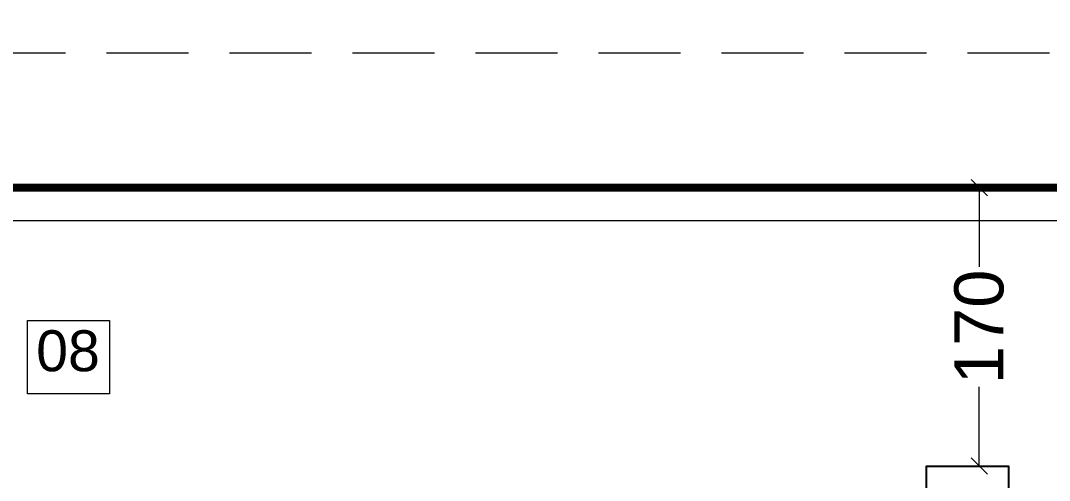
# Model space of a CAD drawing. Header units: inches. Extents: x -114 to 635, y -137 to 57.
# Drawn here: x -52.08 to -45.8, y 33.07 to 35.88 of the extents above; entities that cross this region are included whole.
import ezdxf

# ---------------------------------------------------------------- set-up
doc = ezdxf.new("R2010")
doc.units = ezdxf.units.IN
doc.header["$MEASUREMENT"] = 0
doc.header["$PDMODE"] = 98
doc.linetypes.add('DASHED', pattern=[0.75, 0.5, -0.25])
doc.linetypes.add('HIDDEN', pattern=[0.375, 0.25, -0.125])
doc.layers.get('0').update_dxf_attribs({"lineweight": 5})
doc.layers.get('Defpoints').update_dxf_attribs({"lineweight": 5})
for name, color, linetype, lineweight in [('BOUNDARY WALL', 3, 'Continuous', 18), ('DIM-OUT', 3, 'Continuous', 13), ('GENERAL TEXT', 4, 'Continuous', 5), ('PLOT LIMIT', 1, 'Continuous', 5), ('ROOF LINE 2', 244, 'Continuous', 25)]:
    doc.layers.add(name, color=color, linetype=linetype, lineweight=lineweight)
doc.styles.add('Arial', font='arial.ttf')
doc.styles.get("Standard").update_dxf_attribs({"font": 'arial.ttf'})
doc.dimstyles.new('SITE RASH', dxfattribs={"dimtxt": 0.3, "dimasz": 0.1, "dimexe": 0, "dimexo": 0, "dimgap": 0.05, "dimtad": 0, "dimdec": 0, "dimlfac": 100, "dimzin": 0, "dimdsep": 46, "dimtxsty": 'Arial', "dimblk": 'OBLIQUE', "dimcen": 0.05, "dimclrd": 256, "dimclre": 256, "dimclrt": 256, "dimadec": 0, "dimazin": 0, "dimtfac": 10, "dimtdec": 0, "dimtix": 1, "dimtofl": 0, "dimtmove": 1, "dimatfit": 2, "dimldrblk": 'OBLIQUE', "dimfxl": 0.05, "dimtolj": 1, "dimtzin": 0, "dimlwd": -1, "dimlwe": -1, "dimarcsym": 0})

# ---------------------------------------------------------------- blocks, each defined once
blk = doc.blocks.new('_Oblique')
at = {"color": 0, "lineweight": -2}
blk.add_line((-0.5, -0.5), (0.5, 0.5), dxfattribs=at)
blk = doc.blocks.new('*D625')
at = {"layer": 'Defpoints', "color": 0, "transparency": 16777216}
for p in [(-23.6045, 35.6835), (-56.8045, 34.8609), (-23.6045, 34.8609)]:
    blk.add_point(p, dxfattribs=at)
at = {"layer": 'DIM-OUT', "color": 1, "transparency": 16777216}
for p, q in [((-56.8045, 34.8609), (-56.8045, 35.6835)), ((-23.6045, 34.8609), (-23.6045, 35.6835))]:
    blk.add_line(p, q, dxfattribs=at)
at = {"layer": 'DIM-OUT', "color": 1, "linetype": 'DASHED', "transparency": 16777216}
for p, q in [((-56.8045, 35.6835), (-40.7018, 35.6835)), ((-23.6045, 35.6835), (-39.7072, 35.6835))]:
    blk.add_line(p, q, dxfattribs=at)
at = {"layer": 'DIM-OUT', "color": 1, "transparency": 16777216, "xscale": 0.1, "yscale": 0.1, "zscale": 0.1, "rotation": 180}
blk.add_blockref('_Oblique', (-56.8045, 35.6835), dxfattribs=at)
at = {"layer": 'DIM-OUT', "color": 1, "transparency": 16777216, "xscale": 0.1, "yscale": 0.1, "zscale": 0.1}
blk.add_blockref('_Oblique', (-23.6045, 35.6835), dxfattribs=at)
at = {"layer": 'DIM-OUT', "transparency": 16777216, "insert": (-40.2045, 35.6835), "char_height": 0.3, "attachment_point": 5, "style": 'Arial'}
blk.add_mtext('\\A1;3320', dxfattribs=at)
blk = doc.blocks.new('*D681')
at = {"layer": 'Defpoints', "color": 0, "transparency": 16777216}
for p in [(-46.2331, 34.8609), (-46.0551, 34.8609), (-46.0551, 33.1609)]:
    blk.add_point(p, dxfattribs=at)
at = {"layer": 'DIM-OUT', "color": 1, "transparency": 16777216}
for p, q in [((-46.0551, 34.8609), (-46.2331, 34.8609)), ((-46.0551, 33.1609), (-46.2331, 33.1609))]:
    blk.add_line(p, q, dxfattribs=at)
at = {"layer": 'DIM-OUT', "color": 1, "linetype": 'DASHED', "transparency": 16777216}
for p, q in [((-46.2331, 34.8609), (-46.2331, 34.3776)), ((-46.2331, 33.1609), (-46.2331, 33.6441))]:
    blk.add_line(p, q, dxfattribs=at)
at = {"layer": 'DIM-OUT', "color": 1, "transparency": 16777216, "xscale": 0.1, "yscale": 0.1, "zscale": 0.1}
for p, rotation in [((-46.2331, 34.8609), 90), ((-46.2331, 33.1609), 270)]:
    blk.add_blockref('_Oblique', p, dxfattribs=dict(at, rotation=rotation))
at = {"layer": 'DIM-OUT', "transparency": 16777216, "insert": (-46.2331, 34.0109), "char_height": 0.3, "attachment_point": 5, "rotation": 90, "style": 'Arial'}
blk.add_mtext('\\A1;170', dxfattribs=at)

msp = doc.modelspace()

# ---------------------------------------------------------------- linework, layer by layer
at = {"layer": 'BOUNDARY WALL'}
for points in [[(-56.8045, 34.8609), (-23.6045, 34.8609), (-23.6045, 4.0609)], [(-56.6045, -0.9391), (-56.6045, 34.6609), (-23.8045, 34.6609), (-23.8045, 4.0609)]]:
    msp.add_lwpolyline(points, dxfattribs=at)
at = {"layer": 'GENERAL TEXT'}
msp.add_lwpolyline([(-52.0359, 34.0498), (-51.5361, 34.0498), (-51.5361, 33.6029), (-52.0359, 33.6029)], close=True, dxfattribs=at)
at = {"layer": 'PLOT LIMIT', "color": 14, "linetype": 'HIDDEN', "ltscale": 3, "true_color": 0xa30000, "const_width": 0.05}
msp.add_lwpolyline([(-56.8045, -1.1392), (-23.6045, -1.1392), (-23.6045, 34.8608), (-56.8045, 34.8608)], close=True, dxfattribs=at)
at = {"layer": 'ROOF LINE 2'}
msp.add_lwpolyline([(-46.5551, 32.9609), (-46.5551, 33.1609), (-46.0551, 33.1609), (-46.0551, 32.9609)], dxfattribs=at)

# ---------------------------------------------------------------- texts
at = {"layer": 'GENERAL TEXT', "insert": (-51.7891, 33.99), "char_height": 0.25, "attachment_point": 2}
msp.add_mtext_dynamic_manual_height_columns('{\\C5;08}         ', width=0.764208, gutter_width=1.325, heights=[0], dxfattribs=at)

# ---------------------------------------------------------------- dimensions: what is measured, and where the dimension line sits
at = {"layer": 'DIM-OUT'}
dim = msp.add_linear_dim(base=(-23.6045, 35.6835), p1=(-56.8045, 34.8609), p2=(-23.6045, 34.8609), dimstyle='SITE RASH', override={"dimclrd": 1, "dimclre": 1}, dxfattribs=at)
dim.commit()
dim.dimension.update_dxf_attribs({"geometry": '*D625', "text_midpoint": (-40.2045, 35.6835)})
dim = msp.add_linear_dim(base=(-46.2331, 34.8609), p1=(-46.0551, 33.1609), p2=(-46.0551, 34.8609), angle=90, dimstyle='SITE RASH', override={"dimclrd": 1, "dimclre": 1}, dxfattribs=at)
dim.commit()
dim.dimension.update_dxf_attribs({"geometry": '*D681', "text_midpoint": (-46.2331, 34.0109)})

doc.saveas('drawing.dxf')
